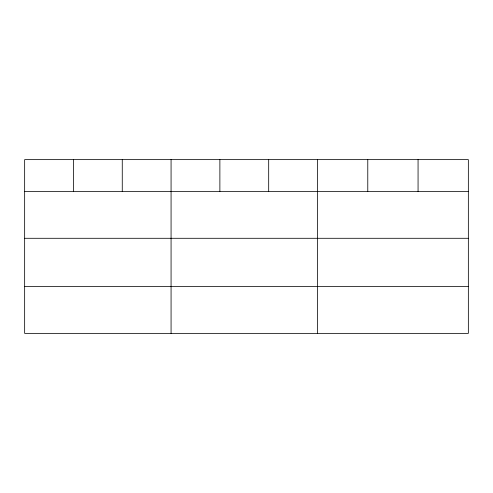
<?xml version="1.0" encoding="UTF-8"?>
<svg xmlns="http://www.w3.org/2000/svg" width="493" height="493" viewBox="0 0 493 493"><rect width="100%" height="100%" fill="white"/><g stroke="black" fill="none" stroke-linecap="round" stroke-linejoin="round"><path stroke-width="0.74" d="M468.35 238.292L468.35 159.633L24.65 159.633L24.65 333.367L468.35 333.367L468.35 238.292L24.65 238.292M24.65 191.463L468.35 191.463M24.65 286.538L468.35 286.538M418.064 159.633L418.064 191.463M367.778 159.633L367.778 191.463M317.492 159.633L317.492 333.367M268.685 159.633L268.685 191.463M219.878 159.633L219.878 191.463M171.071 159.633L171.071 333.367M122.264 159.633L122.264 191.463M73.457 159.633L73.457 191.463"/></g></svg>
